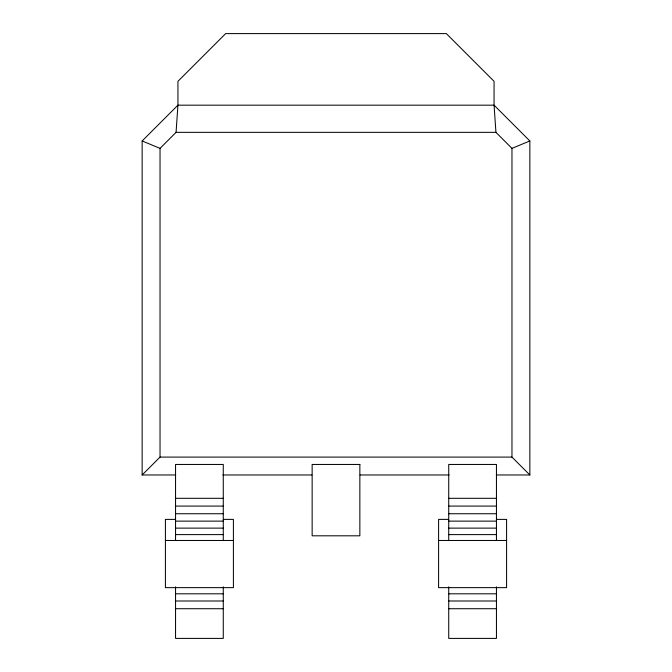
<?xml version="1.0" encoding="UTF-8"?>
<svg xmlns="http://www.w3.org/2000/svg" width="672" height="672" viewBox="0 0 672 672"><rect width="100%" height="100%" fill="white"/><g stroke="black" fill="none" stroke-linecap="round" stroke-linejoin="round"><path stroke-width="1.01" d="M175.686 474.97L142.153 474.97L160.037 457.094L160.037 148.369L176.056 132.342L177.937 105.176L177.937 81.312L225.658 33.6L446.342 33.6L494.063 81.312L494.063 105.176L495.944 132.342L511.963 148.369L511.963 457.094L529.847 474.97L496.314 474.97M142.153 474.97L142.153 140.96L177.937 105.176L494.063 105.176L529.847 140.96L529.847 474.97M511.963 148.369L529.847 140.96M176.056 132.342L495.944 132.342M160.037 457.094L511.963 457.094M222.835 474.97L311.9 474.97M360.1 474.97L449.165 474.97M175.552 498.305L223.272 498.305M448.728 498.305L496.448 498.305M175.552 506.083L223.272 506.083M448.728 506.083L496.448 506.083M175.552 513.736L223.272 513.736M448.728 513.736L496.448 513.736M175.552 519.389L165.413 519.389L165.413 587.639L233.411 587.639L233.411 519.389L223.272 519.389M448.728 519.389L438.589 519.389L438.589 587.639L506.587 587.639L506.587 519.389L496.448 519.389M175.552 521.128L223.272 521.128M448.728 521.128L496.448 521.128M175.552 528.125L223.272 528.125M448.728 528.125L496.448 528.125M175.552 534.61L223.272 534.61M448.728 534.61L496.448 534.61M165.413 540.473L233.411 540.473M438.589 540.473L506.587 540.473M175.552 593.813L223.272 593.813M448.728 593.813L496.448 593.813M175.552 601.003L223.272 601.003M448.728 601.003L496.448 601.003M175.552 608.723L223.272 608.723M448.728 608.723L496.448 608.723M142.153 140.96L160.037 148.369M496.448 540.473L496.448 464.453L448.728 464.453L448.728 540.473M496.448 586.824L496.448 638.4L448.728 638.4L448.728 586.824M223.272 540.473L223.272 464.453L175.552 464.453L175.552 540.473M223.272 586.824L223.272 638.4L175.552 638.4L175.552 586.824M359.856 464.453L312.144 464.453L312.144 535.811L359.856 535.811L359.856 464.453"/></g></svg>
